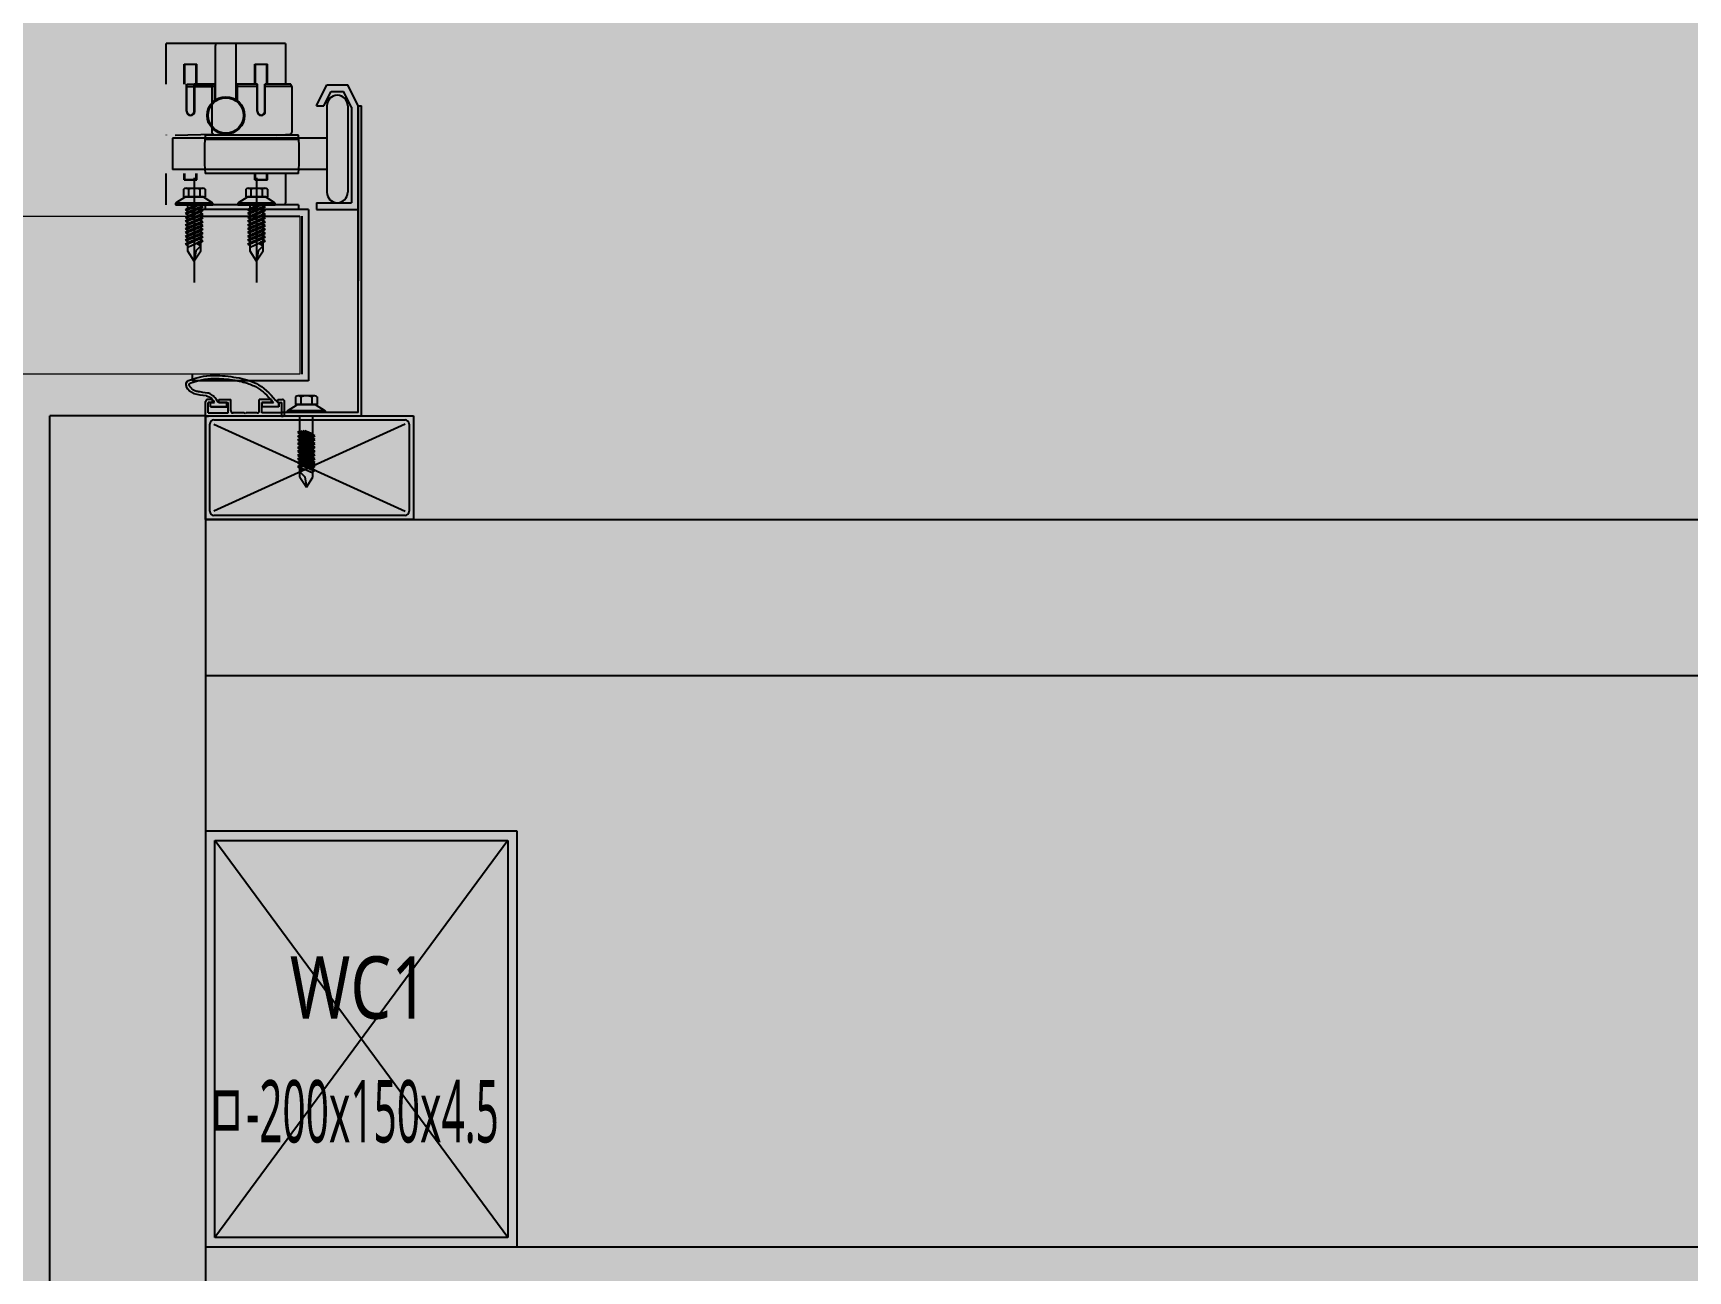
# Model space of a CAD drawing. Header units: millimetres. Extents: x -27408 to 60590, y 623 to 42257.
# Drawn here: x 59168.61 to 59184.2, y 17689.31 to 17700.96 of the extents above; entities that cross this region are included whole.
import ezdxf
from ezdxf.enums import TextEntityAlignment as Align

# ---------------------------------------------------------------- set-up
doc = ezdxf.new("R2010")
doc.units = ezdxf.units.MM
doc.header["$LTSCALE"] = 100
doc.header["$MEASUREMENT"] = 0
doc.header["$PDSIZE"] = -10
doc.layers.get('0').update_dxf_attribs({"linetype": 'CONTINUOUS'})
doc.layers.get('Defpoints').update_dxf_attribs({"color": 171, "linetype": 'CONTINUOUS'})
for name, color, linetype in [('254', 254, 'CONTINUOUS'), ('ELE9', 9, 'CONTINUOUS'), ('FIN(패널-T75 글라스울)', 6, 'CONTINUOUS'), ('h COLUMN', 252, 'CONTINUOUS'), ('OVERHEAD DOOR - 1', 4, 'CONTINUOUS'), ('OVERHEAD DOOR - ETC', 252, 'CONTINUOUS'), ('WC', 2, 'CONTINUOUS')]:
    doc.layers.add(name, color=color, linetype=linetype)
doc.styles.add('TE', font='malgun_0.ttf')

# ---------------------------------------------------------------- blocks, each defined once
blk = doc.blocks.new('*U241')
at = {"color": 0, "linetype": 'ByBlock'}
for p, q in [((100, 75), (-100, 75)), ((-100, 75), (-100, -75)), ((100, -75), (100, 75)), ((-95.5, 70.5), (95.5, 70.5)), ((-95.5, -70.5), (-95.5, 70.5)), ((95.5, 70.5), (95.5, -70.5)), ((95.5, -70.5), (-95.5, -70.5)), ((-100, -75), (100, -75))]:
    blk.add_line(p, q, dxfattribs=at)
at = {"layer": 'Defpoints'}
blk.add_point((0, 0), dxfattribs=at)
blk = doc.blocks.new('WC1')
at = {"layer": 'h COLUMN', "ltscale": 0.1}
for p, q in [((70.5, -95.5), (-70.5, 95.5)), ((70.5, 95.5), (-70.5, -95.5))]:
    blk.add_line(p, q, dxfattribs=at)
at = {"layer": 'h COLUMN', "ltscale": 0.1, "rotation": 90}
blk.add_blockref('*U241', (0, 0), dxfattribs=at)
at = {"layer": 'Defpoints', "style": 'TE'}
for s, width, p in [('WC1', 0.8, (-34.44, 24.8)), ('ㅁ-200x150x4.5', 0.5, (-74.29, -34.76))]:
    blk.add_text(s, height=30, dxfattribs=dict(at, width=width)).set_placement(p, align=Align.MIDDLE_LEFT)
blk = doc.blocks.new('지하2층 WC1 2 배치')
at = {"layer": 'WC'}
blk.add_blockref('WC1', (185100, -77700), dxfattribs=at)
blk = doc.blocks.new('A$C2563bbe5')
at = {"layer": 'OVERHEAD DOOR - ETC'}
h = blk.add_hatch(color=256, dxfattribs=at)
h.dxf.hatch_style = 1
edge = h.paths.add_edge_path()
edge.add_line((3327.3, 733.3), (3329.3, 733.3))
edge.add_spline(control_points=[(3329.3, 733.3), (3328.98, 733.83), (3328.66, 734.36), (3328.3, 734.8)], knot_values=[0, 0, 0, 0, 1.802776, 1.802776, 1.802776, 1.802776], degree=3, periodic=0)
edge.add_line((3328.3, 734.8), (3328.02, 735.01))
edge.add_line((3328.02, 735.01), (3327.55, 735.74))
edge.add_line((3327.55, 735.74), (3326.68, 736.08))
edge.add_line((3326.68, 736.08), (3325.41, 736.49))
edge.add_spline(control_points=[(3325.41, 736.49), (3321.23, 736.98), (3316.33, 737.56), (3315.33, 743.49), (3319.59, 745.03), (3324.21, 746.2), (3331.96, 746.61), (3337.58, 745.76), (3341.11, 745.23)], knot_values=[0, 0, 0, 0, 10.510022, 12.30215, 15.888405, 21.408051, 27.790202, 38.523805, 38.523805, 38.523805, 38.523805], degree=3, periodic=0)
edge.add_spline(control_points=[(3341.11, 745.23), (3341.13, 745.23), (3344.34, 744.57), (3351.88, 742.24), (3356.9, 736.5), (3359.7, 733.3)], knot_values=[81.368069, 81.368069, 81.368069, 81.368069, 81.427954, 91.382666, 103.911951, 103.911951, 103.911951, 103.911951], degree=3, periodic=0)
edge.add_line((3359.7, 733.3), (3360.3, 733.3))
edge.add_line((3360.3, 733.3), (3360.3, 731.3))
edge.add_line((3360.3, 731.3), (3352.3, 731.3))
edge.add_line((3352.3, 731.3), (3352.3, 733.3))
edge.add_line((3352.3, 733.3), (3357.7, 733.3))
edge.add_spline(control_points=[(3357.7, 733.3), (3357.37, 733.68), (3357.03, 734.06), (3356.7, 734.43)], knot_values=[101.110526, 101.110526, 101.110526, 101.110526, 102.614786, 102.614786, 102.614786, 102.614786], degree=3, periodic=0)
edge.add_line((3356.7, 734.43), (3356.7, 734.8))
edge.add_line((3356.7, 734.8), (3356.36, 734.8))
edge.add_spline(control_points=[(3356.36, 734.8), (3356.26, 734.91), (3356.16, 735.01), (3354.97, 736.3), (3353.86, 737.42), (3352.11, 738.91), (3351.51, 739.38), (3350.27, 740.24), (3349.64, 740.63), (3347.38, 741.84), (3345.63, 742.51), (3342.94, 743.28), (3342.04, 743.5), (3341.04, 743.72), (3340.94, 743.74), (3340.85, 743.76)], knot_values=[81.408921, 81.408921, 81.408921, 81.408921, 81.846453, 81.846453, 86.724969, 86.724969, 89.164228, 89.164228, 91.603486, 91.603486, 97.394899, 97.394899, 100.290605, 100.290605, 100.605478, 100.605478, 100.605478, 100.605478], degree=3, periodic=0)
edge.add_spline(control_points=[(3340.85, 743.76), (3340.05, 743.92), (3339.25, 744.06), (3337.29, 744.36), (3336.12, 744.49), (3334.33, 744.64), (3333.72, 744.69), (3333.1, 744.73)], knot_values=[72.981686, 72.981686, 72.981686, 72.981686, 75.56252, 75.56252, 79.405214, 79.405214, 81.408921, 81.408921, 81.408921, 81.408921], degree=3, periodic=0)
edge.add_spline(control_points=[(3333.1, 744.73), (3332.28, 744.79), (3331.46, 744.84), (3330.56, 744.86), (3330.47, 744.87), (3330.39, 744.87)], knot_values=[24.457688, 24.457688, 24.457688, 24.457688, 26.980257, 26.980257, 27.239597, 27.239597, 27.239597, 27.239597], degree=3, periodic=0)
edge.add_spline(control_points=[(3330.39, 744.87), (3329.51, 744.89), (3328.63, 744.88), (3326.71, 744.79), (3325.69, 744.7), (3323.72, 744.42), (3322.78, 744.24), (3321.32, 743.88), (3320.82, 743.74), (3320.04, 743.51), (3319.78, 743.43), (3319.23, 743.26), (3318.95, 743.17), (3318.42, 742.99), (3318.16, 742.89), (3317.72, 742.7), (3317.54, 742.6), (3317.28, 742.42), (3317.21, 742.34), (3317.16, 742.28), (3317.15, 742.26), (3317.15, 742.25), (3317.14, 742.24), (3317.13, 742.17), (3317.13, 742.07), (3317.15, 741.84), (3317.18, 741.7), (3317.26, 741.44), (3317.31, 741.33), (3317.47, 741.03), (3317.6, 740.88), (3317.94, 740.58), (3318.15, 740.44), (3318.5, 739.55), (3319.13, 739.39), (3319.89, 738.97), (3320.56, 738.65), (3321.6, 738.54), (3322.16, 738.4), (3325.95, 737.91)], knot_values=[0, 0, 0, 0, 2.699013, 2.699013, 5.918469, 5.918469, 9.137924, 9.137924, 10.747652, 10.747652, 11.552515, 11.552515, 12.357379, 12.357379, 13.187027, 13.187027, 14.016674, 14.016674, 14.846322, 14.846322, 15.271824, 15.271824, 15.697327, 15.697327, 16.368626, 16.368626, 17.039926, 17.039926, 17.711225, 17.711225, 18.939482, 18.939482, 20.167739, 20.167739, 21.883718, 21.883718, 23.599698, 23.599698, 24.457688, 24.457688, 24.457688, 24.457688], degree=3, periodic=0)
edge.add_spline(control_points=[(3325.95, 737.91), (3326.53, 737.78), (3327.1, 737.58), (3328, 737.08), (3328.35, 736.84), (3328.84, 736.42), (3328.99, 736.27), (3329.29, 735.95), (3329.44, 735.78), (3329.82, 735.3), (3330.02, 734.98), (3330.34, 734.47), (3330.47, 734.27), (3331.3, 733.3)], knot_values=[0, 0, 0, 0, 1.654202, 1.654202, 2.776859, 2.776859, 3.338188, 3.338188, 3.899517, 3.899517, 4.888564, 4.888564, 5.545615, 5.545615, 5.545615, 5.545615], degree=3, periodic=0)
edge.add_line((3331.3, 733.3), (3335.3, 733.3))
edge.add_line((3335.3, 733.3), (3335.3, 731.3))
edge.add_line((3335.3, 731.3), (3327.3, 731.3))
edge.add_line((3327.3, 731.3), (3327.3, 733.3))
at = {"layer": 'FIN(패널-T75 글라스울)'}
for p, q in [((3325, 727), (3250, 727)), ((3325, 727), (3325, 252)), ((3325, 677), (4275, 677)), ((3325, 602), (4275, 602)), ((3325, 327), (4275, 327))]:
    blk.add_line(p, q, dxfattribs=at)
blk.add_lwpolyline([(4350, 727), (4350, 252), (3250, 252), (3250, 727)], dxfattribs=at)
at = {"layer": 'OVERHEAD DOOR - 1', "lineweight": 0}
for p, q in [((829.6, 823), (3370.4, 823)), ((3370.4, 823), (3370.4, 747)), ((3370.4, 747), (829.6, 747))]:
    blk.add_line(p, q, dxfattribs=at)
at = {"layer": 'OVERHEAD DOOR - ETC'}
for p, q in [((3306, 886.5), (3306, 906.2)), ((3363.5, 906.2), (3306, 906.2)), ((3329.75, 878.98), (3329.75, 905.2)), ((3338.75, 906.2), (3330.75, 906.2)), ((3339.75, 878.98), (3339.75, 905.2)), ((3363.5, 906.2), (3363.5, 886.5)), ((3314.75, 886.5), (3314.75, 896.2)), ((3314.75, 896.2), (3320.75, 896.2)), ((3315, 886.5), (3315, 895.95)), ((3320.5, 895.95), (3315, 895.95)), ((3320.5, 886.5), (3320.5, 895.95)), ((3320.75, 886.5), (3320.75, 896.2)), ((3348.75, 886.5), (3348.75, 896.2)), ((3348.75, 896.2), (3354.75, 896.2)), ((3349, 886.5), (3349, 895.95)), ((3354.5, 895.95), (3349, 895.95)), ((3354.5, 886.5), (3354.5, 895.95)), ((3354.75, 886.5), (3354.75, 896.2)), ((3315.75, 873.5), (3315.75, 886.5)), ((3315.95, 873.5), (3315.95, 886.5)), ((3315.95, 886.5), (3328.47, 886.5)), ((3315.95, 885.5), (3328, 885.5)), ((3319.55, 873.5), (3319.55, 886.5)), ((3329.25, 886.5), (3319.55, 886.5)), ((3329.25, 885.5), (3319.55, 885.5)), ((3319.75, 873.5), (3319.75, 886.5)), ((3328, 885.5), (3328.47, 886.5)), ((3328, 885.5), (3328, 863.41)), ((3329.25, 886.5), (3329.25, 878.63)), ((3340.25, 886.5), (3340.25, 878.63)), ((3349.95, 886.5), (3340.25, 886.5)), ((3349.95, 885.5), (3340.25, 885.5)), ((3349.75, 873.5), (3349.75, 886.5)), ((3349.95, 873.5), (3349.95, 886.5)), ((3353.55, 873.5), (3353.55, 886.5)), ((3366.03, 886.5), (3353.55, 886.5)), ((3366.5, 885.5), (3353.55, 885.5)), ((3353.75, 873.5), (3353.75, 886.5)), ((3366.5, 885.5), (3366.03, 886.5)), ((3366.5, 885.5), (3366.5, 863.41)), ((3378.4, 876.2), (3383.4, 886.2)), ((3383.4, 886.2), (3393.4, 886.2)), ((3398.4, 876.2), (3393.4, 886.2)), ((3378.4, 876.2), (3381.98, 876.2)), ((3381.98, 876.2), (3385.38, 883)), ((3383.4, 876.2), (3383.4, 834.5)), ((3385.38, 883), (3391.42, 883)), ((3395.2, 875.45), (3391.42, 883)), ((3393.4, 876.2), (3393.4, 834.5)), ((3398.4, 876.2), (3398.4, 791.94)), ((3398.4, 728.6), (3398.4, 876.2)), ((3398.4, 876.2), (3400, 876.2)), ((3400, 727), (3400, 876.2)), ((3395.2, 875.45), (3395.2, 829.4)), ((3306, 862.12), (3306, 862)), ((3309.09, 860.5), (3309.09, 845.5)), ((3324.75, 860.5), (3309.09, 860.5)), ((3310.42, 862), (3328.75, 862.44)), ((3369.75, 862), (3324.75, 862)), ((3369.35, 860.5), (3324.75, 860.5)), ((3359.08, 862), (3365.74, 862.44)), ((3363.5, 862.12), (3363.5, 862)), ((3382.05, 860.5), (3369.35, 860.5)), ((3383.4, 860.5), (3373.6, 860.5)), ((3369.75, 860), (3324.75, 860)), ((3324.75, 845.5), (3309.09, 845.5)), ((3369.35, 845.5), (3324.75, 845.5)), ((3369.75, 845.5), (3324.75, 845.5)), ((3382.05, 845.5), (3369.35, 845.5)), ((3383.4, 845.5), (3373.6, 845.5)), ((3306, 828.5), (3306, 843.5)), ((3314.75, 840.5), (3314.75, 843.5)), ((3314.75, 840.5), (3320.75, 840.5)), ((3315, 840.75), (3315, 843.5)), ((3315, 840.75), (3320.5, 840.75)), ((3315.48, 836.5), (3323.62, 836.5)), ((3319.55, 841.5), (3319.55, 791.15)), ((3320.5, 840.75), (3320.5, 843.5)), ((3320.75, 840.5), (3320.75, 843.5)), ((3369.75, 843.5), (3324.75, 843.5)), ((3345.48, 836.5), (3353.62, 836.5)), ((3348.75, 840.5), (3348.75, 843.5)), ((3348.75, 840.5), (3354.75, 840.5)), ((3349, 840.75), (3349, 843.5)), ((3349, 840.75), (3354.5, 840.75)), ((3349.55, 841.5), (3349.55, 791.15)), ((3354.5, 840.75), (3354.5, 843.5)), ((3354.75, 840.5), (3354.75, 843.5)), ((3363.5, 843.5), (3363.5, 829.5)), ((3306, 828.5), (3306, 829.5)), ((3315.25, 832.3), (3310.55, 829.3)), ((3310.55, 829.3), (3328.55, 829.3)), ((3328.55, 829.3), (3310.55, 829.3)), ((3310.55, 829.3), (3310.55, 828.5)), ((3310.55, 828.5), (3328.55, 828.5)), ((3314.3, 836), (3314.3, 832.3)), ((3314.3, 832.3), (3324.8, 832.3)), ((3323.85, 832.3), (3315.25, 832.3)), ((3315.4, 826.1), (3321.3, 828.5)), ((3316.4, 826.91), (3316.4, 828.5)), ((3322.18, 828.5), (3316.4, 826.1)), ((3316.4, 826.91), (3320.25, 828.5)), ((3316.83, 836), (3316.83, 832.3)), ((3322.26, 836), (3322.26, 832.3)), ((3322.7, 827.69), (3322.7, 828.5)), ((3323.7, 827.69), (3322.7, 828.49)), ((3328.55, 829.3), (3323.85, 832.3)), ((3369.75, 828.5), (3324.75, 828.5)), ((3324.75, 828.5), (3324.75, 826.2)), ((3324.8, 836), (3324.8, 832.3)), ((3328.55, 828.5), (3328.55, 829.3)), ((3345.25, 832.3), (3340.55, 829.3)), ((3340.55, 829.3), (3358.55, 829.3)), ((3358.55, 829.3), (3340.55, 829.3)), ((3340.55, 829.3), (3340.55, 828.5)), ((3340.55, 828.5), (3358.55, 828.5)), ((3344.3, 836), (3344.3, 832.3)), ((3344.3, 832.3), (3354.8, 832.3)), ((3353.85, 832.3), (3345.25, 832.3)), ((3345.4, 826.1), (3351.3, 828.5)), ((3346.4, 826.91), (3346.4, 828.5)), ((3352.18, 828.5), (3346.4, 826.1)), ((3346.4, 826.91), (3350.25, 828.5)), ((3346.83, 836), (3346.83, 832.3)), ((3352.26, 836), (3352.26, 832.3)), ((3352.7, 827.69), (3352.7, 828.5)), ((3353.7, 827.69), (3352.7, 828.49)), ((3358.55, 829.3), (3353.85, 832.3)), ((3354.8, 836), (3354.8, 832.3)), ((3358.55, 828.5), (3358.55, 829.3)), ((3363.5, 828.5), (3363.5, 829.5)), ((3369.75, 828.5), (3369.75, 826.2)), ((3378.4, 829.4), (3395.2, 829.4)), ((3378.4, 829.4), (3378.4, 826.2)), ((3315.4, 824.27), (3323.7, 827.69)), ((3315.4, 824.27), (3323.7, 827.69)), ((3315.4, 826.1), (3316.4, 826.91)), ((3316.4, 825.7), (3315.4, 826.1)), ((3315.4, 826.1), (3316.4, 825.3)), ((3316.4, 826.1), (3315.4, 826.1)), ((3315.4, 822.44), (3323.7, 825.85)), ((3315.4, 822.44), (3323.7, 825.85)), ((3315.4, 824.27), (3316.4, 825.07)), ((3316.4, 823.87), (3315.4, 824.27)), ((3315.4, 824.27), (3316.4, 823.46)), ((3316.4, 824.27), (3315.4, 824.27)), ((3315.4, 820.6), (3323.7, 824.02)), ((3315.4, 820.6), (3323.7, 824.02)), ((3315.4, 822.44), (3316.4, 823.24)), ((3316.4, 822.44), (3315.4, 822.44)), ((3316.4, 822.03), (3315.4, 822.44)), ((3315.4, 822.44), (3316.4, 821.63)), ((3315.4, 818.77), (3323.7, 822.19)), ((3315.4, 818.77), (3323.7, 822.19)), ((3315.4, 820.6), (3316.4, 821.41)), ((3316.4, 820.2), (3315.4, 820.6)), ((3315.4, 820.6), (3316.4, 819.8)), ((3316.4, 820.6), (3315.4, 820.6)), ((3316.4, 825.07), (3322.7, 827.69)), ((3322.7, 826.88), (3316.4, 824.27)), ((3316.4, 825.07), (3316.4, 826.1)), ((3316.4, 823.24), (3322.7, 825.85)), ((3322.7, 825.05), (3316.4, 822.44)), ((3316.4, 823.24), (3316.4, 824.27)), ((3316.4, 821.41), (3322.7, 824.02)), ((3322.7, 823.22), (3316.4, 820.6)), ((3316.4, 821.41), (3316.4, 822.44)), ((3316.4, 819.57), (3322.7, 822.19)), ((3322.7, 821.38), (3316.4, 818.77)), ((3316.4, 819.57), (3316.4, 820.6)), ((3374.6, 826.2), (3318.75, 826.2)), ((3318.75, 826.2), (3318.75, 823)), ((3318.75, 823), (3370.4, 823)), ((3322.7, 828.09), (3323.7, 827.69)), ((3323.7, 827.69), (3322.7, 826.88)), ((3322.7, 827.69), (3323.7, 827.69)), ((3322.7, 825.85), (3322.7, 826.88)), ((3323.7, 825.85), (3322.7, 826.66)), ((3322.7, 826.26), (3323.7, 825.85)), ((3323.7, 825.85), (3322.7, 825.05)), ((3322.7, 825.85), (3323.7, 825.85)), ((3322.7, 824.02), (3322.7, 825.05)), ((3323.7, 824.02), (3322.7, 824.82)), ((3322.7, 824.42), (3323.7, 824.02)), ((3323.7, 824.02), (3322.7, 823.22)), ((3322.7, 824.02), (3323.7, 824.02)), ((3322.7, 822.19), (3322.7, 823.22)), ((3323.7, 822.19), (3322.7, 822.99)), ((3322.7, 822.59), (3323.7, 822.19)), ((3323.7, 822.19), (3322.7, 821.38)), ((3322.7, 822.19), (3323.7, 822.19)), ((3322.7, 820.35), (3322.7, 821.38)), ((3323.7, 820.35), (3322.7, 821.16)), ((3322.7, 820.76), (3323.7, 820.35)), ((3369.75, 826.2), (3324.75, 826.2)), ((3345.4, 824.27), (3353.7, 827.69)), ((3345.4, 824.27), (3353.7, 827.69)), ((3345.4, 826.1), (3346.4, 826.91)), ((3346.4, 825.7), (3345.4, 826.1)), ((3345.4, 826.1), (3346.4, 825.3)), ((3346.4, 826.1), (3345.4, 826.1)), ((3345.4, 822.44), (3353.7, 825.85)), ((3345.4, 822.44), (3353.7, 825.85)), ((3345.4, 824.27), (3346.4, 825.07)), ((3346.4, 823.87), (3345.4, 824.27)), ((3345.4, 824.27), (3346.4, 823.46)), ((3346.4, 824.27), (3345.4, 824.27)), ((3345.4, 820.6), (3353.7, 824.02)), ((3345.4, 820.6), (3353.7, 824.02)), ((3345.4, 822.44), (3346.4, 823.24)), ((3346.4, 822.44), (3345.4, 822.44)), ((3346.4, 822.03), (3345.4, 822.44)), ((3345.4, 822.44), (3346.4, 821.63)), ((3345.4, 818.77), (3353.7, 822.19)), ((3345.4, 818.77), (3353.7, 822.19)), ((3345.4, 820.6), (3346.4, 821.41)), ((3346.4, 820.2), (3345.4, 820.6)), ((3345.4, 820.6), (3346.4, 819.8)), ((3346.4, 820.6), (3345.4, 820.6)), ((3346.4, 825.07), (3352.7, 827.69)), ((3352.7, 826.88), (3346.4, 824.27)), ((3346.4, 825.07), (3346.4, 826.1)), ((3346.4, 823.24), (3352.7, 825.85)), ((3352.7, 825.05), (3346.4, 822.44)), ((3346.4, 823.24), (3346.4, 824.27)), ((3346.4, 821.41), (3352.7, 824.02)), ((3352.7, 823.22), (3346.4, 820.6)), ((3346.4, 821.41), (3346.4, 822.44)), ((3346.4, 819.57), (3352.7, 822.19)), ((3352.7, 821.38), (3346.4, 818.77)), ((3346.4, 819.57), (3346.4, 820.6)), ((3352.7, 828.09), (3353.7, 827.69)), ((3353.7, 827.69), (3352.7, 826.88)), ((3352.7, 827.69), (3353.7, 827.69)), ((3352.7, 825.85), (3352.7, 826.88)), ((3353.7, 825.85), (3352.7, 826.66)), ((3352.7, 826.26), (3353.7, 825.85)), ((3353.7, 825.85), (3352.7, 825.05)), ((3352.7, 825.85), (3353.7, 825.85)), ((3352.7, 824.02), (3352.7, 825.05)), ((3353.7, 824.02), (3352.7, 824.82)), ((3352.7, 824.42), (3353.7, 824.02)), ((3353.7, 824.02), (3352.7, 823.22)), ((3352.7, 824.02), (3353.7, 824.02)), ((3352.7, 822.19), (3352.7, 823.22)), ((3353.7, 822.19), (3352.7, 822.99)), ((3352.7, 822.59), (3353.7, 822.19)), ((3353.7, 822.19), (3352.7, 821.38)), ((3352.7, 822.19), (3353.7, 822.19)), ((3352.7, 820.35), (3352.7, 821.38)), ((3353.7, 820.35), (3352.7, 821.16)), ((3352.7, 820.76), (3353.7, 820.35)), ((3371.4, 823), (3371.4, 747)), ((3374.6, 826.2), (3374.6, 743.8)), ((3378.4, 826.2), (3398.4, 826.2)), ((3315.4, 816.94), (3323.7, 820.35)), ((3315.4, 816.94), (3323.7, 820.35)), ((3315.4, 818.77), (3316.4, 819.57)), ((3316.4, 818.37), (3315.4, 818.77)), ((3315.4, 818.77), (3316.4, 817.97)), ((3316.4, 818.77), (3315.4, 818.77)), ((3315.4, 815.1), (3323.7, 818.52)), ((3315.4, 815.1), (3323.7, 818.52)), ((3315.4, 816.94), (3316.4, 817.74)), ((3316.4, 816.53), (3315.4, 816.94)), ((3315.4, 816.94), (3316.4, 816.13)), ((3316.4, 816.94), (3315.4, 816.94)), ((3315.4, 813.27), (3323.7, 816.69)), ((3315.4, 813.27), (3323.7, 816.69)), ((3315.4, 815.1), (3316.4, 815.91)), ((3316.4, 814.7), (3315.4, 815.1)), ((3315.4, 815.1), (3316.4, 814.3)), ((3316.4, 815.1), (3315.4, 815.1)), ((3315.4, 811.44), (3323.7, 814.85)), ((3315.4, 811.44), (3323.7, 814.85)), ((3315.4, 813.27), (3316.4, 814.07)), ((3316.4, 812.87), (3315.4, 813.27)), ((3315.4, 813.27), (3316.4, 812.47)), ((3316.4, 813.27), (3315.4, 813.27)), ((3315.4, 809.6), (3323.7, 813.02)), ((3315.4, 809.6), (3323.7, 813.02)), ((3316.4, 817.74), (3322.7, 820.35)), ((3322.7, 819.55), (3316.4, 816.94)), ((3316.4, 817.74), (3316.4, 818.77)), ((3316.4, 815.91), (3322.7, 818.52)), ((3322.7, 817.72), (3316.4, 815.1)), ((3316.4, 815.91), (3316.4, 816.94)), ((3316.4, 814.07), (3322.7, 816.69)), ((3322.7, 815.88), (3316.4, 813.27)), ((3316.4, 814.07), (3316.4, 815.1)), ((3316.4, 812.24), (3322.7, 814.85)), ((3322.7, 814.05), (3316.4, 811.44)), ((3316.4, 812.24), (3316.4, 813.27)), ((3316.4, 810.41), (3322.7, 813.02)), ((3323.7, 820.35), (3322.7, 819.55)), ((3322.7, 820.35), (3323.7, 820.35)), ((3322.7, 818.52), (3322.7, 819.55)), ((3323.7, 818.52), (3322.7, 819.33)), ((3322.7, 818.92), (3323.7, 818.52)), ((3323.7, 818.52), (3322.7, 817.72)), ((3322.7, 818.52), (3323.7, 818.52)), ((3322.7, 816.69), (3322.7, 817.72)), ((3323.7, 816.69), (3322.7, 817.49)), ((3322.7, 817.09), (3323.7, 816.69)), ((3323.7, 816.69), (3322.7, 815.88)), ((3322.7, 816.69), (3323.7, 816.69)), ((3322.7, 814.85), (3322.7, 815.88)), ((3323.7, 814.85), (3322.7, 815.66)), ((3322.7, 815.26), (3323.7, 814.85)), ((3323.7, 814.85), (3322.7, 814.05)), ((3322.7, 814.85), (3323.7, 814.85)), ((3322.7, 813.02), (3322.7, 814.05)), ((3323.7, 813.02), (3322.7, 813.83)), ((3322.7, 813.42), (3323.7, 813.02)), ((3323.7, 813.02), (3322.7, 812.22)), ((3322.7, 813.02), (3323.7, 813.02)), ((3345.4, 816.94), (3353.7, 820.35)), ((3345.4, 816.94), (3353.7, 820.35)), ((3345.4, 818.77), (3346.4, 819.57)), ((3346.4, 818.37), (3345.4, 818.77)), ((3345.4, 818.77), (3346.4, 817.97)), ((3346.4, 818.77), (3345.4, 818.77)), ((3345.4, 815.1), (3353.7, 818.52)), ((3345.4, 815.1), (3353.7, 818.52)), ((3345.4, 816.94), (3346.4, 817.74)), ((3346.4, 816.53), (3345.4, 816.94)), ((3345.4, 816.94), (3346.4, 816.13)), ((3346.4, 816.94), (3345.4, 816.94)), ((3345.4, 813.27), (3353.7, 816.69)), ((3345.4, 813.27), (3353.7, 816.69)), ((3345.4, 815.1), (3346.4, 815.91)), ((3346.4, 814.7), (3345.4, 815.1)), ((3345.4, 815.1), (3346.4, 814.3)), ((3346.4, 815.1), (3345.4, 815.1)), ((3345.4, 811.44), (3353.7, 814.85)), ((3345.4, 811.44), (3353.7, 814.85)), ((3345.4, 813.27), (3346.4, 814.07)), ((3346.4, 812.87), (3345.4, 813.27)), ((3345.4, 813.27), (3346.4, 812.47)), ((3346.4, 813.27), (3345.4, 813.27)), ((3345.4, 809.6), (3353.7, 813.02)), ((3345.4, 809.6), (3353.7, 813.02)), ((3346.4, 817.74), (3352.7, 820.35)), ((3352.7, 819.55), (3346.4, 816.94)), ((3346.4, 817.74), (3346.4, 818.77)), ((3346.4, 815.91), (3352.7, 818.52)), ((3352.7, 817.72), (3346.4, 815.1)), ((3346.4, 815.91), (3346.4, 816.94)), ((3346.4, 814.07), (3352.7, 816.69)), ((3352.7, 815.88), (3346.4, 813.27)), ((3346.4, 814.07), (3346.4, 815.1)), ((3346.4, 812.24), (3352.7, 814.85)), ((3352.7, 814.05), (3346.4, 811.44)), ((3346.4, 812.24), (3346.4, 813.27)), ((3346.4, 810.41), (3352.7, 813.02)), ((3353.7, 820.35), (3352.7, 819.55)), ((3352.7, 820.35), (3353.7, 820.35)), ((3352.7, 818.52), (3352.7, 819.55)), ((3353.7, 818.52), (3352.7, 819.33)), ((3352.7, 818.92), (3353.7, 818.52)), ((3353.7, 818.52), (3352.7, 817.72)), ((3352.7, 818.52), (3353.7, 818.52)), ((3352.7, 816.69), (3352.7, 817.72)), ((3353.7, 816.69), (3352.7, 817.49)), ((3352.7, 817.09), (3353.7, 816.69)), ((3353.7, 816.69), (3352.7, 815.88)), ((3352.7, 816.69), (3353.7, 816.69)), ((3352.7, 814.85), (3352.7, 815.88)), ((3353.7, 814.85), (3352.7, 815.66)), ((3352.7, 815.26), (3353.7, 814.85)), ((3353.7, 814.85), (3352.7, 814.05)), ((3352.7, 814.85), (3353.7, 814.85)), ((3352.7, 813.02), (3352.7, 814.05)), ((3353.7, 813.02), (3352.7, 813.83)), ((3352.7, 813.42), (3353.7, 813.02)), ((3353.7, 813.02), (3352.7, 812.22)), ((3352.7, 813.02), (3353.7, 813.02)), ((3315.4, 811.44), (3316.4, 812.24)), ((3316.4, 811.44), (3315.4, 811.44)), ((3316.4, 811.04), (3315.4, 811.44)), ((3315.4, 811.44), (3316.4, 810.63)), ((3315.4, 809.6), (3316.4, 810.41)), ((3316.4, 809.2), (3315.4, 809.6)), ((3315.4, 809.6), (3316.4, 808.8)), ((3316.4, 809.6), (3315.4, 809.6)), ((3322.7, 812.22), (3316.4, 809.6)), ((3316.4, 810.41), (3316.4, 811.44)), ((3316.4, 808.17), (3320.69, 809.98)), ((3316.4, 806.13), (3316.4, 809.6)), ((3319.55, 801.33), (3316.4, 806.13)), ((3320.28, 806.31), (3319.55, 801.33)), ((3322.7, 806.13), (3319.55, 801.33)), ((3322.7, 808.81), (3320.28, 806.31)), ((3320.69, 809.95), (3323.7, 811.19)), ((3320.69, 809.95), (3323.7, 811.19)), ((3320.69, 809.95), (3321.69, 810.75)), ((3320.69, 809.98), (3322.7, 808.81)), ((3321.69, 809.95), (3320.69, 809.95)), ((3321.69, 810.75), (3322.7, 811.19)), ((3322.7, 810.38), (3321.69, 809.95)), ((3322.7, 811.19), (3322.7, 812.22)), ((3323.7, 811.19), (3322.7, 811.99)), ((3322.7, 811.59), (3323.7, 811.19)), ((3323.7, 811.19), (3322.7, 810.38)), ((3322.7, 811.19), (3323.7, 811.19)), ((3322.7, 806.13), (3322.7, 810.38)), ((3345.4, 811.44), (3346.4, 812.24)), ((3346.4, 811.44), (3345.4, 811.44)), ((3346.4, 811.04), (3345.4, 811.44)), ((3345.4, 811.44), (3346.4, 810.63)), ((3345.4, 809.6), (3346.4, 810.41)), ((3346.4, 809.2), (3345.4, 809.6)), ((3345.4, 809.6), (3346.4, 808.8)), ((3346.4, 809.6), (3345.4, 809.6)), ((3352.7, 812.22), (3346.4, 809.6)), ((3346.4, 810.41), (3346.4, 811.44)), ((3346.4, 808.17), (3350.69, 809.98)), ((3346.4, 806.13), (3346.4, 809.6)), ((3349.55, 801.33), (3346.4, 806.13)), ((3350.28, 806.31), (3349.55, 801.33)), ((3352.7, 806.13), (3349.55, 801.33)), ((3352.7, 808.81), (3350.28, 806.31)), ((3350.69, 809.95), (3353.7, 811.19)), ((3350.69, 809.95), (3353.7, 811.19)), ((3350.69, 809.95), (3351.69, 810.75)), ((3350.69, 809.98), (3352.7, 808.81)), ((3351.69, 809.95), (3350.69, 809.95)), ((3351.69, 810.75), (3352.7, 811.19)), ((3352.7, 810.38), (3351.69, 809.95)), ((3352.7, 811.19), (3352.7, 812.22)), ((3353.7, 811.19), (3352.7, 811.99)), ((3352.7, 811.59), (3353.7, 811.19)), ((3353.7, 811.19), (3352.7, 810.38)), ((3352.7, 811.19), (3353.7, 811.19)), ((3352.7, 806.13), (3352.7, 810.38)), ((3318.75, 743.8), (3318.75, 747)), ((3374.6, 743.8), (3318.75, 743.8)), ((3325, 727), (3325, 733.8)), ((3325.41, 736.49), (3326.68, 736.08)), ((3328.3, 734.8), (3326, 734.8)), ((3328.3, 733.3), (3326.3, 733.3)), ((3326.3, 728.3), (3326.3, 733.3)), ((3326.68, 736.08), (3327.55, 735.74)), ((3329.3, 733.3), (3327.3, 733.3)), ((3327.3, 731.3), (3327.3, 733.3)), ((3327.3, 733.3), (3329.3, 733.3)), ((3327.3, 731.3), (3327.3, 733.3)), ((3327.3, 733.3), (3329.3, 733.3)), ((3327.3, 731.3), (3327.3, 733.3)), ((3327.55, 735.74), (3328.02, 735.01)), ((3328.02, 735.01), (3328.3, 734.8)), ((3328.3, 733.3), (3328.3, 734.8)), ((3331.3, 733.3), (3331.3, 734.8)), ((3331.3, 734.8), (3337.2, 734.8)), ((3331.3, 733.3), (3335.9, 733.3)), ((3335.3, 733.3), (3331.3, 733.3)), ((3331.3, 733.3), (3335.3, 733.3)), ((3331.3, 733.3), (3335.3, 733.3)), ((3335.3, 731.3), (3335.3, 733.3)), ((3335.3, 733.3), (3335.3, 731.3)), ((3335.3, 733.3), (3335.3, 731.3)), ((3335.9, 728.3), (3335.9, 733.3)), ((3337.2, 729.3), (3337.2, 734.8)), ((3350.8, 729.3), (3350.8, 734.8)), ((3356.7, 734.8), (3350.8, 734.8)), ((3356.7, 733.3), (3352.1, 733.3)), ((3352.1, 728.3), (3352.1, 733.3)), ((3352.3, 731.3), (3352.3, 733.3)), ((3352.3, 733.3), (3357.7, 733.3)), ((3352.3, 731.3), (3352.3, 733.3)), ((3352.3, 733.3), (3357.7, 733.3)), ((3352.3, 731.3), (3352.3, 733.3)), ((3352.3, 733.3), (3357.7, 733.3)), ((3356.7, 734.8), (3356.36, 734.8)), ((3356.7, 734.8), (3356.36, 734.8)), ((3356.7, 733.3), (3356.7, 734.8)), ((3356.7, 734.43), (3356.7, 734.8)), ((3356.7, 734.43), (3356.7, 734.8)), ((3359.7, 733.3), (3359.7, 734.8)), ((3359.7, 734.8), (3362, 734.8)), ((3359.7, 733.3), (3361.7, 733.3)), ((3359.7, 733.3), (3360.3, 733.3)), ((3359.7, 733.3), (3360.3, 733.3)), ((3359.7, 733.3), (3360.3, 733.3)), ((3360.3, 731.3), (3360.3, 733.3)), ((3360.3, 733.3), (3360.3, 731.3)), ((3360.3, 733.3), (3360.3, 731.3)), ((3361.7, 728.3), (3361.7, 733.3)), ((3363, 727), (3363, 733.8)), ((3368.25, 736.1), (3368.25, 732.4)), ((3377.57, 736.6), (3369.43, 736.6)), ((3370.79, 736.1), (3370.79, 732.4)), ((3376.21, 736.1), (3376.21, 732.4)), ((3378.75, 736.1), (3378.75, 732.4)), ((3325, 727), (3325.44, 727)), ((3325, 677), (3325, 727)), ((3325, 727), (3425, 727)), ((3326.3, 728.3), (3335.9, 728.3)), ((3326.56, 727), (3361.44, 727)), ((3327.3, 731.3), (3335.3, 731.3)), ((3335.3, 731.3), (3327.3, 731.3)), ((3335.3, 731.3), (3327.3, 731.3)), ((3329, 725), (3421, 725)), ((3343.5, 728.3), (3338.2, 728.3)), ((3344, 728), (3343.5, 728.3)), ((3344.5, 728.3), (3344, 728)), ((3349.8, 728.3), (3344.5, 728.3)), ((3352.04, 727), (3400, 727)), ((3361.7, 728.3), (3352.1, 728.3)), ((3360.3, 731.3), (3352.3, 731.3)), ((3360.3, 731.3), (3352.3, 731.3)), ((3360.3, 731.3), (3352.3, 731.3)), ((3398.4, 728.6), (3361.5, 728.6)), ((3361.5, 728.6), (3361.5, 727)), ((3363, 727), (3362.56, 727)), ((3364.5, 729.4), (3369.2, 732.4)), ((3364.5, 729.4), (3382.5, 729.4)), ((3364.5, 728.6), (3364.5, 729.4)), ((3382.5, 729.4), (3364.5, 729.4)), ((3382.5, 728.6), (3364.5, 728.6)), ((3378.75, 732.4), (3368.25, 732.4)), ((3369.2, 732.4), (3377.8, 732.4)), ((3370.35, 718.91), (3370.35, 727)), ((3376.65, 718.13), (3376.65, 727)), ((3377.8, 732.4), (3382.5, 729.4)), ((3382.5, 729.4), (3382.5, 728.6)), ((3425, 727), (3425, 677)), ((3327, 681), (3327, 723)), ((3329, 723), (3421, 681)), ((3421, 723), (3329, 681)), ((3369.35, 718.91), (3370.35, 719.71)), ((3370.35, 719.31), (3369.35, 718.91)), ((3377.65, 715.49), (3369.35, 718.91)), ((3377.65, 715.49), (3369.35, 718.91)), ((3369.35, 718.91), (3370.35, 718.1)), ((3370.35, 718.91), (3369.35, 718.91)), ((3369.35, 717.07), (3370.35, 717.88)), ((3370.35, 717.48), (3369.35, 717.07)), ((3377.65, 713.66), (3369.35, 717.07)), ((3377.65, 713.66), (3369.35, 717.07)), ((3369.35, 717.07), (3370.35, 716.27)), ((3370.35, 717.07), (3369.35, 717.07)), ((3376.65, 716.29), (3370.35, 718.91)), ((3370.35, 717.07), (3370.35, 718.1)), ((3370.35, 718.1), (3376.65, 715.49)), ((3376.65, 714.46), (3370.35, 717.07)), ((3370.86, 719.72), (3376.65, 717.32)), ((3377.65, 717.32), (3371.74, 719.72)), ((3376.65, 718.13), (3372.8, 719.72)), ((3377.65, 717.32), (3376.65, 718.13)), ((3376.65, 716.29), (3376.65, 717.32)), ((3376.65, 716.92), (3377.65, 717.32)), ((3377.65, 717.32), (3376.65, 716.52)), ((3376.65, 717.32), (3377.65, 717.32)), ((3423, 723), (3423, 681)), ((3369.35, 715.24), (3370.35, 716.05)), ((3370.35, 715.64), (3369.35, 715.24)), ((3377.65, 711.82), (3369.35, 715.24)), ((3377.65, 711.82), (3369.35, 715.24)), ((3369.35, 715.24), (3370.35, 714.44)), ((3370.35, 715.24), (3369.35, 715.24)), ((3369.35, 713.41), (3370.35, 714.21)), ((3370.35, 713.81), (3369.35, 713.41)), ((3377.65, 709.99), (3369.35, 713.41)), ((3377.65, 709.99), (3369.35, 713.41)), ((3369.35, 713.41), (3370.35, 712.6)), ((3370.35, 713.41), (3369.35, 713.41)), ((3369.35, 711.58), (3370.35, 712.38)), ((3370.35, 711.98), (3369.35, 711.58)), ((3377.65, 708.16), (3369.35, 711.58)), ((3377.65, 708.16), (3369.35, 711.58)), ((3369.35, 711.58), (3370.35, 710.77)), ((3370.35, 711.58), (3369.35, 711.58)), ((3369.35, 709.74), (3370.35, 710.55)), ((3370.35, 710.14), (3369.35, 709.74)), ((3377.65, 706.32), (3369.35, 709.74)), ((3377.65, 706.32), (3369.35, 709.74)), ((3369.35, 709.74), (3370.35, 708.94)), ((3370.35, 709.74), (3369.35, 709.74)), ((3370.35, 715.24), (3370.35, 716.27)), ((3370.35, 716.27), (3376.65, 713.66)), ((3376.65, 712.63), (3370.35, 715.24)), ((3370.35, 713.41), (3370.35, 714.44)), ((3370.35, 714.44), (3376.65, 711.82)), ((3376.65, 710.8), (3370.35, 713.41)), ((3370.35, 711.58), (3370.35, 712.6)), ((3370.35, 712.6), (3376.65, 709.99)), ((3376.65, 708.96), (3370.35, 711.58)), ((3370.35, 709.74), (3370.35, 710.77)), ((3370.35, 710.77), (3376.65, 708.16)), ((3376.65, 707.13), (3370.35, 709.74)), ((3370.35, 707.91), (3370.35, 708.94)), ((3370.35, 708.94), (3376.65, 706.32)), ((3377.65, 715.49), (3376.65, 716.29)), ((3376.65, 714.46), (3376.65, 715.49)), ((3376.65, 715.09), (3377.65, 715.49)), ((3377.65, 715.49), (3376.65, 714.69)), ((3376.65, 715.49), (3377.65, 715.49)), ((3377.65, 713.66), (3376.65, 714.46)), ((3376.65, 712.63), (3376.65, 713.66)), ((3376.65, 713.25), (3377.65, 713.66)), ((3377.65, 713.66), (3376.65, 712.85)), ((3376.65, 713.66), (3377.65, 713.66)), ((3377.65, 711.82), (3376.65, 712.63)), ((3376.65, 710.8), (3376.65, 711.82)), ((3376.65, 711.42), (3377.65, 711.82)), ((3377.65, 711.82), (3376.65, 711.02)), ((3376.65, 711.82), (3377.65, 711.82)), ((3377.65, 709.99), (3376.65, 710.8)), ((3376.65, 708.96), (3376.65, 709.99)), ((3376.65, 709.59), (3377.65, 709.99)), ((3377.65, 709.99), (3376.65, 709.19)), ((3376.65, 709.99), (3377.65, 709.99)), ((3377.65, 708.16), (3376.65, 708.96)), ((3369.35, 707.91), (3370.35, 708.71)), ((3370.35, 708.31), (3369.35, 707.91)), ((3377.65, 704.49), (3369.35, 707.91)), ((3377.65, 704.49), (3369.35, 707.91)), ((3369.35, 707.91), (3370.35, 707.11)), ((3370.35, 707.91), (3369.35, 707.91)), ((3369.35, 706.08), (3370.35, 706.88)), ((3370.35, 706.48), (3369.35, 706.08)), ((3377.65, 702.66), (3369.35, 706.08)), ((3377.65, 702.66), (3369.35, 706.08)), ((3369.35, 706.08), (3370.35, 705.27)), ((3370.35, 706.08), (3369.35, 706.08)), ((3369.35, 704.24), (3370.35, 705.05)), ((3370.35, 704.65), (3369.35, 704.24)), ((3377.65, 700.83), (3369.35, 704.24)), ((3377.65, 700.83), (3369.35, 704.24)), ((3369.35, 704.24), (3370.35, 703.44)), ((3370.35, 704.24), (3369.35, 704.24)), ((3369.35, 702.41), (3370.35, 703.21)), ((3370.35, 702.81), (3369.35, 702.41)), ((3372.36, 701.17), (3369.35, 702.41)), ((3372.36, 701.17), (3369.35, 702.41)), ((3369.35, 702.41), (3370.35, 701.61)), ((3370.35, 702.41), (3369.35, 702.41)), ((3376.65, 705.3), (3370.35, 707.91)), ((3370.35, 706.08), (3370.35, 707.11)), ((3370.35, 707.11), (3376.65, 704.49)), ((3376.65, 703.46), (3370.35, 706.08)), ((3370.35, 704.24), (3370.35, 705.27)), ((3370.35, 705.27), (3376.65, 702.66)), ((3376.65, 701.63), (3370.35, 704.24)), ((3370.35, 702.41), (3370.35, 703.44)), ((3370.35, 703.44), (3376.65, 700.83)), ((3371.36, 701.98), (3370.35, 702.41)), ((3370.35, 697.35), (3370.35, 701.61)), ((3370.35, 701.61), (3371.36, 701.17)), ((3372.36, 701.2), (3370.35, 700.03)), ((3372.36, 701.17), (3371.36, 701.98)), ((3371.36, 701.17), (3372.36, 701.17)), ((3376.65, 699.4), (3372.36, 701.2)), ((3376.65, 707.13), (3376.65, 708.16)), ((3376.65, 707.76), (3377.65, 708.16)), ((3377.65, 708.16), (3376.65, 707.35)), ((3376.65, 708.16), (3377.65, 708.16)), ((3377.65, 706.32), (3376.65, 707.13)), ((3376.65, 705.3), (3376.65, 706.32)), ((3376.65, 705.92), (3377.65, 706.32)), ((3377.65, 706.32), (3376.65, 705.52)), ((3376.65, 706.32), (3377.65, 706.32)), ((3377.65, 704.49), (3376.65, 705.3)), ((3376.65, 703.46), (3376.65, 704.49)), ((3376.65, 704.09), (3377.65, 704.49)), ((3377.65, 704.49), (3376.65, 703.69)), ((3376.65, 704.49), (3377.65, 704.49)), ((3377.65, 702.66), (3376.65, 703.46)), ((3376.65, 701.63), (3376.65, 702.66)), ((3376.65, 702.26), (3377.65, 702.66)), ((3377.65, 702.66), (3376.65, 701.85)), ((3376.65, 702.66), (3377.65, 702.66)), ((3377.65, 700.83), (3376.65, 701.63)), ((3370.35, 700.03), (3372.77, 697.53)), ((3370.35, 697.35), (3373.5, 692.55)), ((3372.77, 697.53), (3373.5, 692.55)), ((3373.5, 692.55), (3376.65, 697.35)), ((3376.65, 697.35), (3376.65, 700.83)), ((3376.65, 700.42), (3377.65, 700.83)), ((3377.65, 700.83), (3376.65, 700.02)), ((3376.65, 700.83), (3377.65, 700.83)), ((3421, 679), (3329, 679)), ((3425, 677), (3325, 677))]:
    blk.add_line(p, q, dxfattribs=at)
for radius in [9, 8.5]:
    blk.add_circle((3334.75, 871.5), radius, dxfattribs=at)
for centre, radius, start, end in [((3330.75, 905.2), 1, 90, 180), ((3338.75, 905.2), 1, 0, 90), ((3388.4, 876.2), 5, 0, 180), ((3317.75, 873.5), 2, 180, 270), ((3317.75, 873.5), 1.8, 180, 270), ((3317.75, 873.5), 2, 270, 0), ((3317.75, 873.5), 1.8, 270, 0), ((3351.75, 873.5), 2, 180, 270), ((3351.75, 873.5), 1.8, 180, 270), ((3351.75, 873.5), 1.8, 270, 0), ((3351.75, 873.5), 2, 270, 0), ((3459.18, 852.75), 134.75, 176.0638, 183.9362), ((3329, 863.41), 1, 180, 255.90307), ((3365.5, 863.41), 1, 284.09693, 0), ((3235.32, 852.75), 134.75, 356.0638, 3.9362), ((3315.57, 834.64), 1.86, 46.9662, 133.0338), ((3319.55, 828.89), 7.61, 69.11949, 110.88051), ((3323.53, 834.64), 1.86, 46.9662, 133.0338), ((3345.57, 834.64), 1.86, 46.9662, 133.0338), ((3349.55, 828.89), 7.61, 69.11949, 110.88051), ((3353.53, 834.64), 1.86, 46.9662, 133.0338), ((3388.4, 834.5), 5, 180, 0), ((3326, 733.8), 1, 90, 180), ((3362, 733.8), 1, 0, 90), ((3369.52, 734.74), 1.86, 46.9662, 133.0338), ((3373.5, 728.99), 7.61, 69.11949, 110.88051), ((3377.48, 734.74), 1.86, 46.9662, 133.0338), ((3326, 727.37), 0.671, 213.55838, 326.44162), ((3329, 723), 2, 90, 180), ((3338.2, 729.3), 1, 180, 270), ((3349.8, 729.3), 1, 270, 0), ((3362, 727.37), 0.671, 213.55838, 326.44162), ((3421, 723), 2, 0, 90), ((3329, 681), 2, 180, 270), ((3421, 681), 2, 270, 0)]:
    blk.add_arc(centre, radius, start, end, dxfattribs=at)
blk.add_spline([(3325.41, 736.49), (3315.87, 740.9), (3315.71, 742.69), (3318.7, 744.66), (3324.06, 745.98), (3330.43, 746.37), (3341.11, 745.23)], degree=3, dxfattribs=at)
for points, knots in [([(3325.95, 737.91), (3322.16, 738.4), (3321.6, 738.54), (3320.56, 738.65), (3319.89, 738.97), (3319.13, 739.39), (3318.5, 739.55), (3318.15, 740.44), (3317.94, 740.58), (3317.6, 740.88), (3317.47, 741.03), (3317.31, 741.33), (3317.26, 741.44), (3317.18, 741.7), (3317.15, 741.84), (3317.13, 742.07), (3317.13, 742.17), (3317.14, 742.24), (3317.15, 742.25), (3317.15, 742.26), (3317.16, 742.28), (3317.21, 742.34), (3317.28, 742.42), (3317.54, 742.6), (3317.72, 742.7), (3318.16, 742.89), (3318.42, 742.99), (3318.95, 743.17), (3319.23, 743.26), (3319.78, 743.43), (3320.04, 743.51), (3320.82, 743.74), (3321.32, 743.88), (3322.78, 744.24), (3323.72, 744.42), (3325.69, 744.7), (3326.71, 744.79), (3328.71, 744.88), (3329.68, 744.89), (3331.6, 744.84), (3332.56, 744.78), (3335.44, 744.53), (3337.36, 744.27), (3339.83, 743.91), (3340.35, 743.83), (3340.88, 743.75)], [0, 0, 0, 0, 0.85799, 0.85799, 2.573969, 2.573969, 4.289949, 4.289949, 5.518206, 5.518206, 6.746463, 6.746463, 7.417762, 7.417762, 8.089062, 8.089062, 8.760361, 8.760361, 9.185864, 9.185864, 9.611366, 9.611366, 10.441014, 10.441014, 11.270661, 11.270661, 12.100309, 12.100309, 12.905173, 12.905173, 13.710036, 13.710036, 15.319764, 15.319764, 18.539219, 18.539219, 21.758675, 21.758675, 24.717028, 24.717028, 27.675381, 27.675381, 33.592087, 33.592087, 35.205692, 35.205692, 35.205692, 35.205692]), ([(3330.39, 744.87), (3331.94, 744.8), (3333.45, 744.72), (3336.12, 744.49), (3337.29, 744.36), (3339.35, 744.04), (3340.24, 743.88), (3342.04, 743.5), (3342.94, 743.28), (3345.63, 742.51), (3347.38, 741.84), (3349.64, 740.63), (3350.27, 740.24), (3351.51, 739.38), (3352.11, 738.91), (3353.86, 737.42), (3354.97, 736.3), (3356.16, 735.01), (3356.26, 734.91), (3356.36, 734.8)], [70.088544, 70.088544, 70.088544, 70.088544, 74.985393, 74.985393, 78.828087, 78.828087, 81.723794, 81.723794, 84.6195, 84.6195, 90.410913, 90.410913, 92.850171, 92.850171, 95.28943, 95.28943, 100.167946, 100.167946, 100.605478, 100.605478, 100.605478, 100.605478]), ([(3341.11, 745.23), (3341.13, 745.23), (3344.34, 744.57), (3351.88, 742.24), (3356.9, 736.5), (3359.7, 733.3)], [81.368069, 81.368069, 81.368069, 81.368069, 81.427954, 91.382666, 103.911951, 103.911951, 103.911951, 103.911951]), ([(3341.11, 745.23), (3341.13, 745.23), (3344.34, 744.57), (3351.88, 742.24), (3356.9, 736.5), (3359.7, 733.3)], [81.368069, 81.368069, 81.368069, 81.368069, 81.427954, 91.382666, 103.911951, 103.911951, 103.911951, 103.911951]), ([(3331.3, 733.3), (3330.47, 734.27), (3330.34, 734.47), (3330.02, 734.98), (3329.82, 735.3), (3329.44, 735.78), (3329.29, 735.95), (3328.99, 736.27), (3328.84, 736.42), (3328.35, 736.84), (3328, 737.08), (3327.1, 737.58), (3326.53, 737.78), (3325.95, 737.91)], [0, 0, 0, 0, 0.65705, 0.65705, 1.646098, 1.646098, 2.207426, 2.207426, 2.768755, 2.768755, 3.891413, 3.891413, 5.545615, 5.545615, 5.545615, 5.545615])]:
    blk.add_open_spline(points, degree=3, knots=knots, dxfattribs=at)
for points in [[(3329.3, 733.3), (3328.98, 733.83), (3328.66, 734.36), (3328.3, 734.8)], [(3329.3, 733.3), (3328.98, 733.83), (3328.66, 734.36), (3328.3, 734.8)], [(3356.7, 734.43), (3357.03, 734.06), (3357.37, 733.68), (3357.7, 733.3)], [(3356.7, 734.43), (3357.03, 734.06), (3357.37, 733.68), (3357.7, 733.3)]]:
    blk.add_open_spline(points, degree=3, dxfattribs=at)
blk = doc.blocks.new('B2FF')
at = {"layer": 'ELE9', "color": 253, "ltscale": 0.1}
blk.add_blockref('A$C2563bbe5', (37306924.72, 564819.34), dxfattribs=at)
at = {"layer": 'ELE9', "color": 253}
blk.add_blockref('지하2층 WC1 2 배치', (37125224.72, 642946.34), dxfattribs=at)

msp = doc.modelspace()

# ---------------------------------------------------------------- hatches: boundary and pattern name
at = {"layer": '254', "ltscale": 10000}
h = msp.add_hatch(color=256, dxfattribs=at)
h.dxf.hatch_style = 1
edge = h.paths.add_edge_path()
edge.add_arc((59210.946, 17426.068), 50, 180, 270)
edge.add_line((59210.946, 17376.068), (59339.62, 17376.068))
edge.add_arc((59339.62, 17426.068), 50, 270, 360)
edge.add_line((59389.62, 17426.068), (59389.62, 17739.861))
edge.add_arc((59339.62, 17739.861), 50, 0, 90)
edge.add_line((59339.62, 17789.861), (59210.946, 17789.861))
edge.add_arc((59210.946, 17739.861), 50, 90, 180)
edge.add_line((59160.946, 17739.861), (59160.946, 17426.068))

# ---------------------------------------------------------------- next in the draw order: block references
at = {"xscale": 0.01956471256889679, "yscale": 0.01956471256889679, "zscale": 0.01956471256889679}
msp.add_blockref('B2FF', (-670794.073, 6632.608), dxfattribs=at)

doc.saveas('drawing.dxf')
